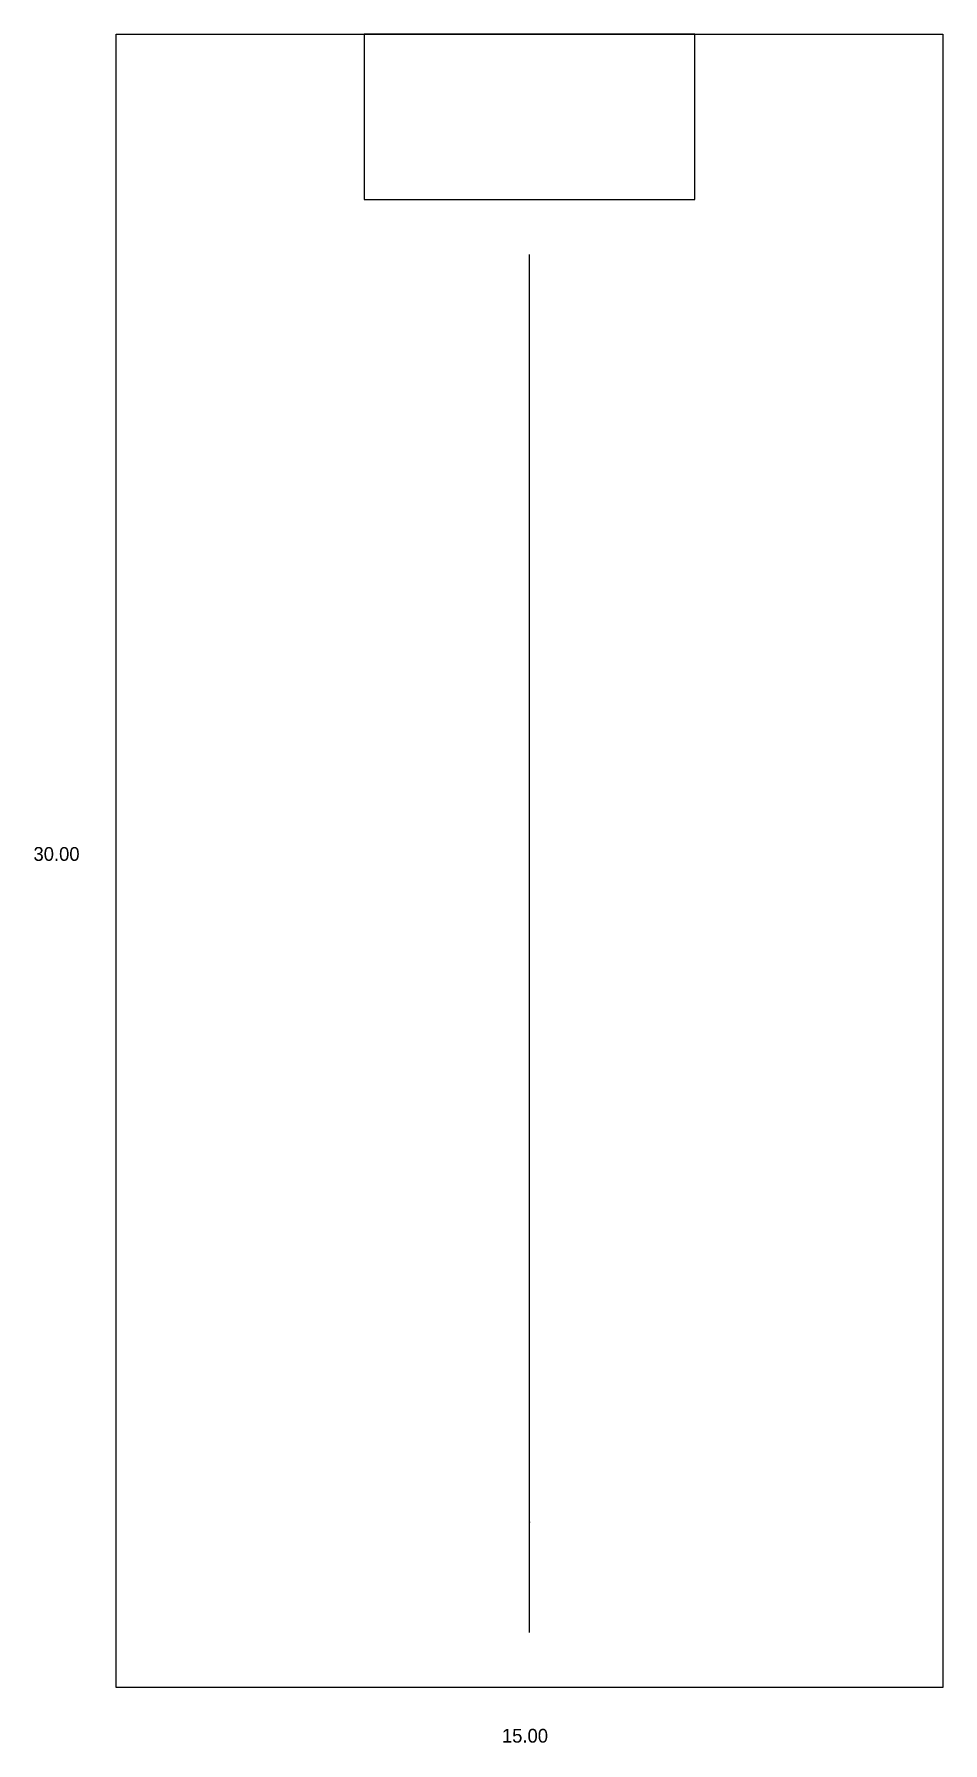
# Model space of a CAD drawing. Header units: millimetres. Extents: x -1487 to 15000, y -1004 to 30000.
import ezdxf

# ---------------------------------------------------------------- set-up
doc = ezdxf.new("R2010")
doc.units = ezdxf.units.MM
for name, color, linetype in [('COTAS', 7, 'Continuous'), ('Trazo_Centerline ancho 1.4', 7, 'Continuous'), ('Trazo_Cores', 7, 'Continuous'), ('Trazo_Medianeras retiro 3', 7, 'Continuous'), ('Trazo_Patios', 7, 'Continuous'), ('Trazo_Terreno', 7, 'Continuous')]:
    doc.layers.add(name, color=color, linetype=linetype)

msp = doc.modelspace()

# ---------------------------------------------------------------- linework, layer by layer
at = {"layer": 'Trazo_Centerline ancho 1.4'}
msp.add_lwpolyline([(7500, 1000), (7500, 14000), (7500, 26000)], dxfattribs=at)
at = {"layer": 'Trazo_Cores'}
msp.add_point((7500, 3000), dxfattribs=at)
at = {"layer": 'Trazo_Medianeras retiro 3'}
for p, q in [((0, 0), (0, 30000)), ((15000, 30000), (15000, 0))]:
    msp.add_line(p, q, dxfattribs=at)
at = {"layer": 'Trazo_Patios'}
msp.add_lwpolyline([(4500, 27000), (10500, 27000), (10500, 30000), (4500, 30000)], close=True, dxfattribs=at)
at = {"layer": 'Trazo_Terreno'}
msp.add_lwpolyline([(0, 0), (0, 30000), (15000, 30000), (15000, 0)], close=True, dxfattribs=at)

# ---------------------------------------------------------------- texts
at = {"layer": 'COTAS'}
for s, p in [('30.00', (-1500, 15000)), ('15.00', (7000, -1000))]:
    msp.add_text(s, height=250, dxfattribs=at).set_placement(p)

doc.saveas('drawing.dxf')
